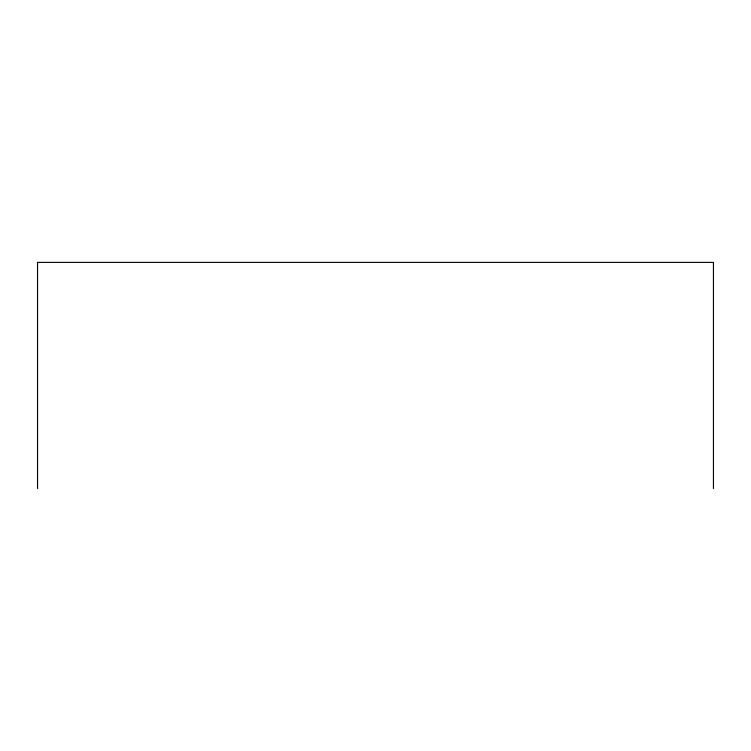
<?xml version="1.0" encoding="UTF-8"?>
<svg xmlns="http://www.w3.org/2000/svg" width="751" height="751" viewBox="0 0 751 751"><rect width="100%" height="100%" fill="white"/><g stroke="black" fill="none" stroke-linecap="round" stroke-linejoin="round"><path stroke-width="1.13" d="M713.45 488.591L713.45 262.409L37.55 262.409L37.55 488.591"/></g></svg>
